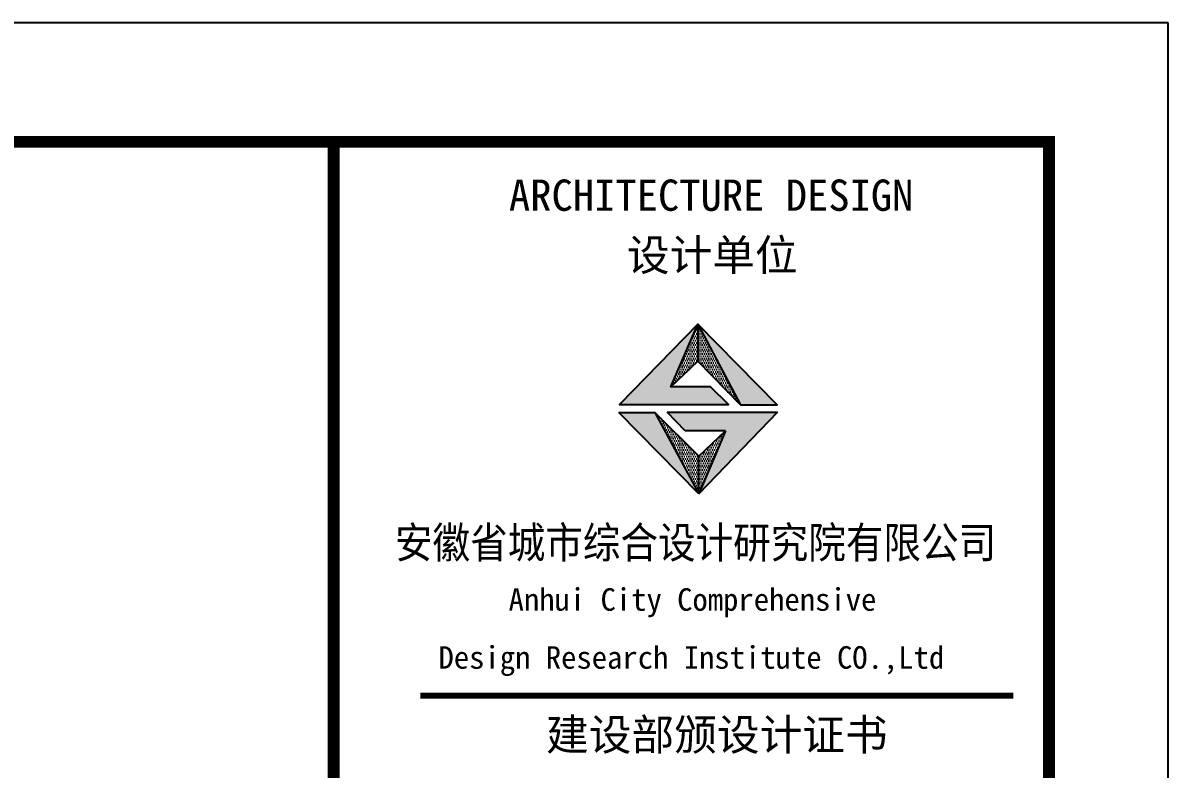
# Model space of a CAD drawing. Extents: x 32461 to 402082, y -617694 to 182569.
# Drawn here: x 215993 to 230423, y -308389 to -298980 of the extents above; entities that cross this region are included whole.
import ezdxf

# ---------------------------------------------------------------- set-up
doc = ezdxf.new("R2010")
doc.units = 0
doc.header["$LTSCALE"] = 1000
doc.header["$MEASUREMENT"] = 0
doc.layers.add('PUB_TITLE', color=4, linetype='CONTINUOUS')
doc.layers.add('图框', color=4, linetype='CONTINUOUS')
doc.styles.add('黑体', font='simhei.ttf', dxfattribs={"width": 0.6, "height": 4.3})

msp = doc.modelspace()

# ---------------------------------------------------------------- hatches: boundary and pattern name
at = {"layer": '图框'}
for points in [[(224155.4, -303570), (224496.8, -302777.9), (223512.2, -303789.8), (224883.1, -303789.8), (224655.7, -303570)], [(225034.7, -303794.1), (225498.9, -303794.1), (224496.8, -302777.9)], [(223956.2, -303891.7), (223501, -303891.7), (224510.1, -304916.7)], [(224113.2, -303888.6), (224337, -304123.6), (224844.1, -304123.6), (224510.1, -304916.7), (225499.6, -303888.6)]]:
    msp.add_hatch(color=1, dxfattribs=at).paths.add_polyline_path(points)
h = msp.add_hatch(dxfattribs=at)
h.set_pattern_fill('DOTS', color=256, scale=450, style=0)
h.set_pattern_definition([(0, (-3194547.412, 988796.83), (14.0625, 28.125), [0, -28.125])])
h.paths.add_polyline_path([(224510.1, -304916.7), (224510.1, -304444.2), (223956.2, -303891.7)])
h.paths.add_polyline_path([(224844.1, -304123.6), (224510.1, -304444.2), (224510.1, -304916.7)])
h.paths.add_polyline_path([(224496.8, -302777.9), (224496.8, -303243.7), (225034.7, -303794.1)])
h.paths.add_polyline_path([(224496.8, -303243.7), (224496.8, -302777.9), (224155.4, -303570)])

# ---------------------------------------------------------------- linework, layer by layer
at = {"layer": 'PUB_TITLE'}
msp.add_lwpolyline([(74273.1, -361979.9), (230423.1, -361979.9), (230423.1, -298979.9), (74273.1, -298979.9)], close=True, dxfattribs=at)
at = {"layer": 'PUB_TITLE', "const_width": 150}
msp.add_lwpolyline([(78023.1, -360479.9), (228923.1, -360479.9), (228923.1, -300479.9), (78023.1, -300479.9)], close=True, dxfattribs=at)
at = {"layer": '图框'}
for p, q in [((224155.4, -303570), (224496.8, -302777.9)), ((224496.8, -302777.9), (225034.7, -303794.1)), ((224510.1, -304916.7), (223501, -303891.7)), ((223501, -303891.7), (223956.2, -303891.7)), ((224510.1, -304916.7), (223501, -303891.7)), ((223501, -303891.7), (223956.2, -303891.7)), ((223501, -303891.7), (223956.2, -303891.7)), ((224510.1, -304444.2), (223956.2, -303891.7)), ((224113.2, -303888.6), (225499.6, -303888.6)), ((224337, -304123.6), (224113.2, -303888.6)), ((225499.6, -303888.6), (224510.1, -304916.7)), ((224844.1, -304123.6), (224337, -304123.6)), ((224510.1, -304444.2), (224844.1, -304123.6)), ((224844.1, -304123.6), (224510.1, -304916.7)), ((224510.1, -304916.7), (224510.1, -304444.2)), ((224510.1, -304916.7), (224510.1, -304444.2)), ((224510.1, -304916.7), (224510.1, -304444.2))]:
    msp.add_line(p, q, dxfattribs=at)
at = {"layer": '图框', "color": 1}
for p, q in [((224510.1, -304916.7), (223501, -303891.7)), ((223956.2, -303891.7), (224510.1, -304916.7))]:
    msp.add_line(p, q, dxfattribs=at)
at = {"layer": '图框', "color": 4, "const_width": 147.9}
msp.add_lwpolyline([(219909.2, -300479.9), (228923.1, -300479.9), (228923.1, -360479.9), (219909.2, -360479.9)], close=True, dxfattribs=at)
at = {"layer": '图框'}
for points in [[(224655.7, -303570), (224155.4, -303570), (224496.8, -303243.7), (225034.7, -303794.1), (225498.9, -303794.1), (224496.8, -302777.9), (223512.2, -303789.8), (224883.1, -303789.8), (224655.7, -303570)], [(224496.8, -302777.9), (224496.8, -303243.7)]]:
    msp.add_lwpolyline(points, dxfattribs=at)
at = {"layer": '图框', "color": 4, "const_width": 74.7}
msp.add_lwpolyline([(221002.3, -307463.8), (228472.3, -307463.8)], dxfattribs=at)

# ---------------------------------------------------------------- texts
at = {"layer": '图框', "color": 4, "style": '黑体'}
for s, height, p in [('ARCHITECTURE DESIGN', 394.416, (222116.8, -301349.4)), ('设计单位', 394.42, (223603.8, -302104.8)), ('Anhui City Comprehensive ', 283.86, (222112.8, -306392.1)), (' Design Research Institute CO.,Ltd', 283.86, (221036.8, -307122.6)), ('建设部颁设计证书', 394.42, (222585.5, -308151.8))]:
    msp.add_text(s, height=height, dxfattribs=at).set_placement(p)
at = {"layer": '图框', "color": 4, "style": '黑体', "width": 0.88}
msp.add_text('安徽省城市综合设计研究院有限公司', height=394.416, dxfattribs=at).set_placement((220681.6, -305729.2))

doc.saveas('drawing.dxf')
